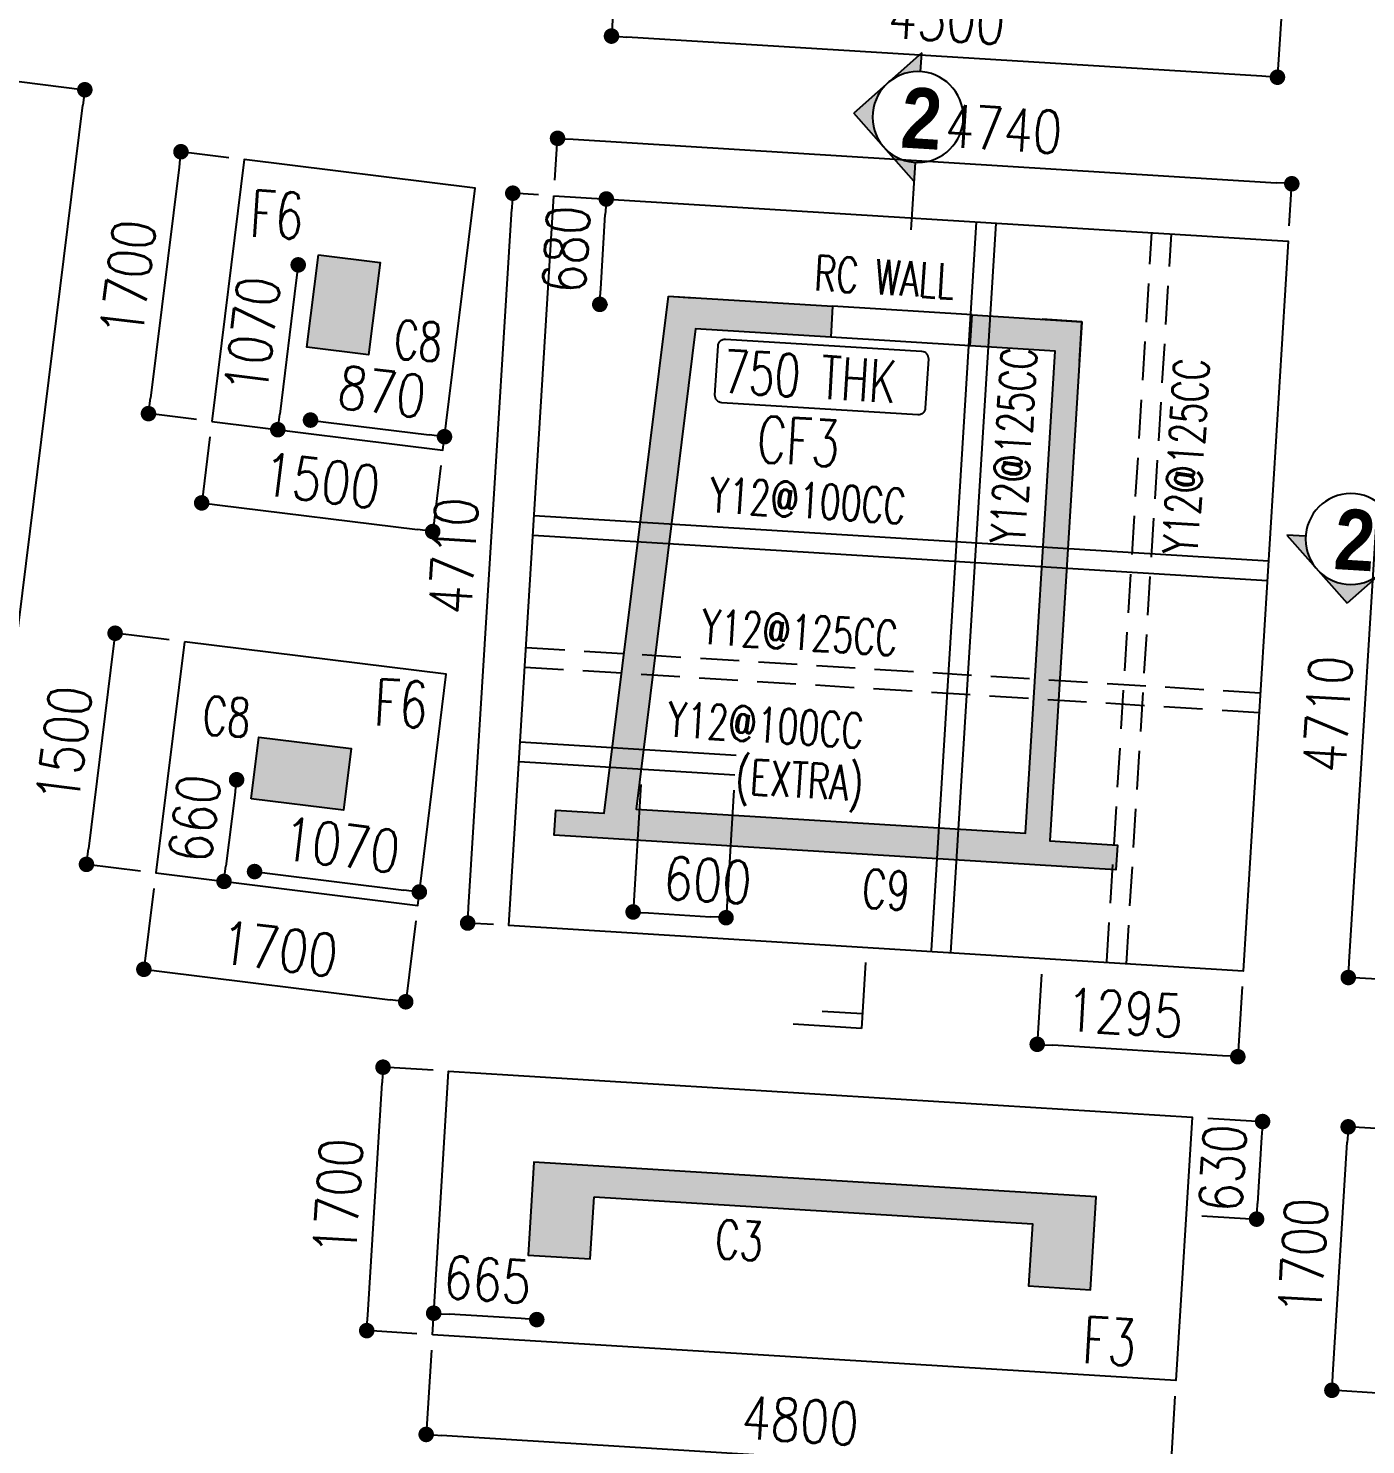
# Model space of a CAD drawing. Extents: x 473024 to 774629, y -1213442 to -1126596.
# Drawn here: x 492587 to 501203, y -1197611 to -1188488 of the extents above; entities that cross this region are included whole.
import ezdxf
from ezdxf.enums import TextEntityAlignment as Align

# ---------------------------------------------------------------- set-up
doc = ezdxf.new("R2010")
doc.units = 0
doc.header["$LTSCALE"] = 100
doc.header["$MEASUREMENT"] = 0
doc.header["$PDMODE"] = 2
doc.header["$PDSIZE"] = -10
doc.linetypes.add('CONTINU', pattern=[0])
doc.linetypes.add('HIDDEN', pattern=[0.375, 0.25, -0.125])
doc.layers.get('0').update_dxf_attribs({"linetype": 'CONTINUOUS'})
doc.layers.get('Defpoints').update_dxf_attribs({"linetype": 'CONTINUOUS'})
for name, color, linetype in [('7', 7, 'CONTINUOUS'), ('C-STRU-COL-HAT', 253, 'CONTINUOUS'), ('COLNO', 6, 'CONTINUOUS'), ('column', 10, 'CONTINUOUS'), ('DIM1', 7, 'CONTINUOUS'), ('Footing', 2, 'CONTINUOUS'), ('Footing Nos', 4, 'CONTINUOUS'), ('S-FOOTDIM', 9, 'CONTINUOUS'), ('S-RCWALL', 6, 'CONTINUOUS'), ('sectecxt', 3, 'CONTINUOUS'), ('secton', 8, 'CONTINUOUS'), ('TAB', 1, 'CONTINUOUS'), ('Text', 31, 'CONTINUOUS')]:
    doc.layers.add(name, color=color, linetype=linetype)
doc.styles.add('BOLD', font='bold.shx', dxfattribs={"width": 0.7})
doc.styles.add('ROMANS', font='romans.shx', dxfattribs={"width": 0.8})
doc.styles.add('SUSHEEL', font='romans.shx', dxfattribs={"width": 0.75})
doc.dimstyles.new('dim100', dxfattribs={"dimtxt": 275, "dimasz": 100, "dimexe": 50, "dimexo": 50, "dimgap": 100, "dimtad": 1, "dimdec": 0, "dimrnd": 5, "dimzin": 0, "dimdsep": 46, "dimtxsty": 'ROMANS', "dimblk": 'DOT', "dimcen": 0.09, "dimclrd": 9, "dimclre": 9, "dimclrt": 3, "dimadec": 0, "dimazin": 0, "dimtfac": 1, "dimtdec": 0, "dimtofl": 0, "dimtmove": 1, "dimatfit": 0, "dimldrblk": 'DOT', "dimfxl": 1, "dimtolj": 1, "dimtzin": 0, "dimarcsym": 0})

# ---------------------------------------------------------------- blocks, each defined once
blk = doc.blocks.new('_Dot')
at = {"color": 0, "linetype": 'ByBlock', "lineweight": -2}
blk.add_line((-0.5, 0), (-1, 0), dxfattribs=at)
at = {"color": 0, "linetype": 'ByBlock', "const_width": 0.5}
blk.add_lwpolyline([(-0.25, 0, 1), (0.25, 0, 1)], format="xyb", close=True, dxfattribs=at)
blk = doc.blocks.new('*D78')
at = {"layer": 'Defpoints', "color": 0, "transparency": 16777216}
for p in [(492290.8, -1188802.2), (492950.9, -1188884.1), (491490.7, -1195252.8)]:
    blk.add_point(p, dxfattribs=at)
at = {"layer": 'S-FOOTDIM', "color": 9, "lineweight": -2, "transparency": 16777216}
for p, q in [((492390.1, -1188814.5), (492950.9, -1188884.1)), ((492163.2, -1195235.4), (492938.6, -1188983.4)), ((491590, -1195265.1), (492150.8, -1195334.7))]:
    blk.add_line(p, q, dxfattribs=at)
at = {"layer": 'S-FOOTDIM', "color": 9, "lineweight": -2, "transparency": 16777216, "xscale": 100, "yscale": 100, "zscale": 100}
for p, rotation in [((492950.9, -1188884.1), 82.92942435899947), ((492150.8, -1195334.7), 262.9294243589995)]:
    blk.add_blockref('_Dot', p, dxfattribs=dict(at, rotation=rotation))
at = {"layer": 'S-FOOTDIM', "color": 3, "transparency": 16777216, "insert": (492315.2, -1192080.2), "char_height": 275, "attachment_point": 5, "rotation": 82.92942, "style": 'ROMANS'}
blk.add_mtext('\\A1;6500', dxfattribs=at)
blk = doc.blocks.new('*D187')
at = {"layer": 'Defpoints', "color": 0, "transparency": 16777216}
for p in [(494872, -1195179.7), (495294.7, -1195205.8), (495189.8, -1196902.6)]:
    blk.add_point(p, dxfattribs=at)
at = {"layer": 'S-FOOTDIM', "color": 9, "lineweight": -2, "transparency": 16777216}
for p, q in [((495194.9, -1195199.6), (494872, -1195179.7)), ((494773.3, -1196776.6), (494865.8, -1195279.5)), ((495090, -1196896.4), (494767.1, -1196876.5))]:
    blk.add_line(p, q, dxfattribs=at)
at = {"layer": 'S-FOOTDIM', "color": 9, "lineweight": -2, "transparency": 16777216, "xscale": 100, "yscale": 100, "zscale": 100}
for p, rotation in [((494872, -1195179.7), 86.46392009619929), ((494767.1, -1196876.5), 266.4639200961993)]:
    blk.add_blockref('_Dot', p, dxfattribs=dict(at, rotation=rotation))
at = {"layer": 'S-FOOTDIM', "color": 3, "transparency": 16777216, "insert": (494582.5, -1196013.4), "char_height": 275, "attachment_point": 5, "rotation": 86.46392, "style": 'ROMANS'}
blk.add_mtext('\\A1;1700', dxfattribs=at)
blk = doc.blocks.new('*D188')
at = {"layer": 'Defpoints', "color": 0, "transparency": 16777216}
for p in [(495189.8, -1196902.6), (499980.7, -1197198.6), (495150.1, -1197545.2)]:
    blk.add_point(p, dxfattribs=at)
at = {"layer": 'S-FOOTDIM', "color": 9, "lineweight": -2, "transparency": 16777216}
for p, q in [((495183.7, -1197002.4), (495150.1, -1197545.2)), ((499974.5, -1197298.4), (499941, -1197841.3)), ((499841.2, -1197835.1), (495249.9, -1197551.4))]:
    blk.add_line(p, q, dxfattribs=at)
at = {"layer": 'S-FOOTDIM', "color": 9, "lineweight": -2, "transparency": 16777216, "xscale": 100, "yscale": 100, "zscale": 100}
for p, rotation in [((495150.1, -1197545.2), 176.4639200858018), ((499941, -1197841.3), 356.4639200858018)]:
    blk.add_blockref('_Dot', p, dxfattribs=dict(at, rotation=rotation))
at = {"layer": 'S-FOOTDIM', "color": 3, "transparency": 16777216, "insert": (497560.2, -1197456.2), "char_height": 275, "attachment_point": 5, "rotation": 356.46392, "style": 'ROMANS'}
blk.add_mtext('\\A1;4800', dxfattribs=at)
blk = doc.blocks.new('*D189')
at = {"layer": 'Defpoints', "color": 0, "transparency": 16777216}
for p in [(501090.1, -1195563.9), (501512.8, -1195590.1), (501408, -1197286.8)]:
    blk.add_point(p, dxfattribs=at)
at = {"layer": 'S-FOOTDIM', "color": 9, "lineweight": -2, "transparency": 16777216}
for p, q in [((501413, -1195583.9), (501090.1, -1195563.9)), ((500991.4, -1197160.9), (501084, -1195663.7)), ((501308.2, -1197280.7), (500985.3, -1197260.7))]:
    blk.add_line(p, q, dxfattribs=at)
at = {"layer": 'S-FOOTDIM', "color": 9, "lineweight": -2, "transparency": 16777216, "xscale": 100, "yscale": 100, "zscale": 100}
for p, rotation in [((501090.1, -1195563.9), 86.46392009619929), ((500985.3, -1197260.7), 266.4639200961993)]:
    blk.add_blockref('_Dot', p, dxfattribs=dict(at, rotation=rotation))
at = {"layer": 'S-FOOTDIM', "color": 3, "transparency": 16777216, "insert": (500800.7, -1196397.7), "char_height": 275, "attachment_point": 5, "rotation": 86.46392, "style": 'ROMANS'}
blk.add_mtext('\\A1;1700', dxfattribs=at)
blk = doc.blocks.new('*D241')
at = {"layer": 'Defpoints', "color": 0, "linetype": 'ByBlock', "transparency": 16777216}
for p in [(495198.4, -1196764.3), (495189.8, -1196902.6), (495854, -1196943.6)]:
    blk.add_point(p, dxfattribs=at)
at = {"layer": 'S-FOOTDIM', "color": 9, "lineweight": -2, "transparency": 16777216}
for p, q in [((495196, -1196802.8), (495198.4, -1196764.3)), ((495762.8, -1196799.2), (495298.2, -1196770.5)), ((495860.2, -1196843.8), (495862.6, -1196805.4))]:
    blk.add_line(p, q, dxfattribs=at)
at = {"layer": 'S-FOOTDIM', "color": 9, "linetype": 'ByBlock', "lineweight": -2, "transparency": 16777216, "xscale": 100, "yscale": 100, "zscale": 100}
for p, rotation in [((495198.4, -1196764.3), 176.4639200915797), ((495862.6, -1196805.4), 356.4639200915797)]:
    blk.add_blockref('_Dot', p, dxfattribs=dict(at, rotation=rotation))
at = {"layer": 'S-FOOTDIM', "color": 3, "linetype": 'ByBlock', "transparency": 16777216, "insert": (495545.1, -1196547.8), "char_height": 275, "attachment_point": 5, "rotation": 356.46392, "style": 'ROMANS'}
blk.add_mtext('\\A1;665', dxfattribs=at)
blk = doc.blocks.new('DOT')
at = {"layer": '7', "color": 0, "linetype": 'ByBlock'}
blk.add_line((-0.5, 0), (-1, 0), dxfattribs=at)
at = {"layer": '7', "color": 0, "linetype": 'ByBlock', "const_width": 0.5}
blk.add_lwpolyline([(-0.25, 0, 1), (0.25, 0, 1)], format="xyb", close=True, dxfattribs=at)
blk = doc.blocks.new('*D242')
at = {"layer": 'Defpoints', "color": 0, "linetype": 'ByBlock', "transparency": 16777216}
for p in [(500085.5, -1195501.9), (500046.7, -1196130.4), (500500, -1196158.4)]:
    blk.add_point(p, dxfattribs=at)
at = {"layer": 'S-FOOTDIM', "color": 9, "lineweight": -2, "transparency": 16777216}
for p, q in [((500185.4, -1195508), (500538.8, -1195529.9)), ((500532.7, -1195629.7), (500506.2, -1196058.6)), ((500146.5, -1196136.5), (500500, -1196158.4))]:
    blk.add_line(p, q, dxfattribs=at)
at = {"layer": 'S-FOOTDIM', "color": 9, "linetype": 'ByBlock', "lineweight": -2, "transparency": 16777216, "xscale": 100, "yscale": 100, "zscale": 100}
for p, rotation in [((500538.8, -1195529.9), 86.46392009158208), ((500500, -1196158.4), 266.4639200915821)]:
    blk.add_blockref('_Dot', p, dxfattribs=dict(at, rotation=rotation))
at = {"layer": 'S-FOOTDIM', "color": 3, "linetype": 'ByBlock', "transparency": 16777216, "insert": (500282.4, -1195829.5), "char_height": 275, "attachment_point": 5, "rotation": 86.46392, "style": 'ROMANS'}
blk.add_mtext('\\A1;630', dxfattribs=at)
blk = doc.blocks.new('*D448')
at = {"layer": 'Defpoints', "color": 0, "linetype": 'ByBlock', "transparency": 16777216}
for p in [(494444.4, -1190026.7), (494194.2, -1191073.7), (494312.8, -1191088.4)]:
    blk.add_point(p, dxfattribs=at)
at = {"layer": 'S-FOOTDIM', "color": 9, "lineweight": -2, "transparency": 16777216}
for p, q in [((494345.1, -1190014.4), (494325.7, -1190012)), ((494313.4, -1190111.2), (494206.5, -1190974.4)), ((494213.6, -1191076.1), (494194.2, -1191073.7))]:
    blk.add_line(p, q, dxfattribs=at)
at = {"layer": 'S-FOOTDIM', "color": 9, "linetype": 'ByBlock', "lineweight": -2, "transparency": 16777216, "xscale": 100, "yscale": 100, "zscale": 100}
for p, rotation in [((494325.7, -1190012), 82.93841858730556), ((494194.2, -1191073.7), 262.9384185873055)]:
    blk.add_blockref('_Dot', p, dxfattribs=dict(at, rotation=rotation))
at = {"layer": 'S-FOOTDIM', "color": 3, "linetype": 'ByBlock', "transparency": 16777216, "insert": (494030.4, -1190463.8), "char_height": 275, "attachment_point": 5, "rotation": 82.93842, "style": 'ROMANS'}
blk.add_mtext('\\A1;1070', dxfattribs=at)
blk = doc.blocks.new('*D449')
at = {"layer": 'Defpoints', "color": 0, "linetype": 'ByBlock', "transparency": 16777216}
for p in [(494394.1, -1191098.4), (495268.2, -1191118.7), (495257.4, -1191205.3)]:
    blk.add_point(p, dxfattribs=at)
at = {"layer": 'S-FOOTDIM', "color": 9, "lineweight": -2, "transparency": 16777216}
for p, q in [((494406.4, -1190999.1), (494404.8, -1191011.8)), ((494504.1, -1191024.1), (495168.9, -1191106.4)), ((495269.7, -1191106.1), (495268.2, -1191118.7))]:
    blk.add_line(p, q, dxfattribs=at)
at = {"layer": 'S-FOOTDIM', "color": 9, "linetype": 'ByBlock', "lineweight": -2, "transparency": 16777216, "xscale": 100, "yscale": 100, "zscale": 100}
for p, rotation in [((494404.8, -1191011.8), 172.938418587283), ((495268.2, -1191118.7), 352.938418587283)]:
    blk.add_blockref('_Dot', p, dxfattribs=dict(at, rotation=rotation))
at = {"layer": 'S-FOOTDIM', "color": 3, "linetype": 'ByBlock', "transparency": 16777216, "insert": (494865.7, -1190829.5), "char_height": 275, "attachment_point": 5, "rotation": 352.93842, "style": 'ROMANS'}
blk.add_mtext('\\A1;870', dxfattribs=at)
blk = doc.blocks.new('*D450')
at = {"layer": 'Defpoints', "color": 0, "linetype": 'ByBlock', "transparency": 16777216}
for p in [(494047.4, -1193343), (493847.6, -1193983.1), (493966.3, -1193997.8)]:
    blk.add_point(p, dxfattribs=at)
at = {"layer": 'S-FOOTDIM', "color": 9, "lineweight": -2, "transparency": 16777216}
for p, q in [((493948.2, -1193330.7), (493928.8, -1193328.3)), ((493916.5, -1193427.6), (493859.9, -1193883.9)), ((493867.1, -1193985.5), (493847.6, -1193983.1))]:
    blk.add_line(p, q, dxfattribs=at)
at = {"layer": 'S-FOOTDIM', "color": 9, "linetype": 'ByBlock', "lineweight": -2, "transparency": 16777216, "xscale": 100, "yscale": 100, "zscale": 100}
for p, rotation in [((493928.8, -1193328.3), 82.93841858730303), ((493847.6, -1193983.1), 262.938418587303)]:
    blk.add_blockref('_Dot', p, dxfattribs=dict(at, rotation=rotation))
at = {"layer": 'S-FOOTDIM', "color": 3, "linetype": 'ByBlock', "transparency": 16777216, "insert": (493658.7, -1193576.7), "char_height": 275, "attachment_point": 5, "rotation": 82.93842, "style": 'ROMANS'}
blk.add_mtext('\\A1;660', dxfattribs=at)
blk = doc.blocks.new('*D451')
at = {"layer": 'Defpoints', "color": 0, "linetype": 'ByBlock', "transparency": 16777216}
for p in [(494033.8, -1194006.3), (495106.1, -1194051.2), (495095.4, -1194137.8)]:
    blk.add_point(p, dxfattribs=at)
at = {"layer": 'S-FOOTDIM', "color": 9, "lineweight": -2, "transparency": 16777216}
for p, q in [((494046.1, -1193907.1), (494044.5, -1193919.7)), ((494143.7, -1193932), (495006.8, -1194038.9)), ((495107.7, -1194038.6), (495106.1, -1194051.2))]:
    blk.add_line(p, q, dxfattribs=at)
at = {"layer": 'S-FOOTDIM', "color": 9, "linetype": 'ByBlock', "lineweight": -2, "transparency": 16777216, "xscale": 100, "yscale": 100, "zscale": 100}
for p, rotation in [((494044.5, -1193919.7), 172.9384185873), ((495106.1, -1194051.2), 352.9384185873)]:
    blk.add_blockref('_Dot', p, dxfattribs=dict(at, rotation=rotation))
at = {"layer": 'S-FOOTDIM', "color": 3, "linetype": 'ByBlock', "transparency": 16777216, "insert": (494604.5, -1193749.8), "char_height": 275, "attachment_point": 5, "rotation": 352.93842, "style": 'ROMANS'}
blk.add_mtext('\\A1;1070', dxfattribs=at)
blk = doc.blocks.new('*D454')
at = {"layer": 'Defpoints', "color": 0, "linetype": 'ByBlock', "transparency": 16777216}
for p in [(493978, -1189333.8), (493361, -1190970.3), (493768.8, -1191020.9)]:
    blk.add_point(p, dxfattribs=at)
at = {"layer": 'S-FOOTDIM', "color": 9, "lineweight": -2, "transparency": 16777216}
for p, q in [((493878.8, -1189321.5), (493570.2, -1189283.3)), ((493557.9, -1189382.5), (493373.4, -1190871.1)), ((493669.6, -1191008.6), (493361, -1190970.3))]:
    blk.add_line(p, q, dxfattribs=at)
at = {"layer": 'S-FOOTDIM', "color": 9, "linetype": 'ByBlock', "lineweight": -2, "transparency": 16777216}
for p, xscale, yscale, zscale, rotation in [((493570.2, -1189283.3), 99.99999999999999, 99.99999999999999, 99.99999999999999, 82.93190597959064), ((493361, -1190970.3), 100, 100, 100, 262.9319059795907)]:
    blk.add_blockref('_Dot', p, dxfattribs=dict(at, xscale=xscale, yscale=yscale, zscale=zscale, rotation=rotation))
at = {"layer": 'S-FOOTDIM', "color": 3, "linetype": 'ByBlock', "transparency": 16777216, "insert": (493229.9, -1190097.6), "char_height": 275, "attachment_point": 5, "rotation": 82.93191, "style": 'ROMANS'}
blk.add_mtext('\\A1;1700', dxfattribs=at)
blk = doc.blocks.new('*D455')
at = {"layer": 'Defpoints', "color": 0, "linetype": 'ByBlock', "transparency": 16777216}
for p in [(493768.8, -1191020.9), (495257.4, -1191205.5), (495192.4, -1191729.7)]:
    blk.add_point(p, dxfattribs=at)
at = {"layer": 'S-FOOTDIM', "color": 9, "lineweight": -2, "transparency": 16777216}
for p, q in [((493756.5, -1191120.1), (493703.8, -1191545.2)), ((495245.1, -1191304.7), (495192.4, -1191729.7)), ((493803, -1191557.5), (495093.2, -1191717.4))]:
    blk.add_line(p, q, dxfattribs=at)
at = {"layer": 'S-FOOTDIM', "color": 9, "linetype": 'ByBlock', "lineweight": -2, "transparency": 16777216}
for p, xscale, yscale, zscale, rotation in [((493703.8, -1191545.2), 99.99999999999999, 99.99999999999999, 99.99999999999999, 172.931905979584), ((495192.4, -1191729.7), 100, 100, 100, 352.931905979584)]:
    blk.add_blockref('_Dot', p, dxfattribs=dict(at, xscale=xscale, yscale=yscale, zscale=zscale, rotation=rotation))
at = {"layer": 'S-FOOTDIM', "color": 3, "linetype": 'ByBlock', "transparency": 16777216, "insert": (494477.3, -1191401.7), "char_height": 275, "attachment_point": 5, "rotation": 352.93191, "style": 'ROMANS'}
blk.add_mtext('\\A1;1500', dxfattribs=at)
blk = doc.blocks.new('*D456')
at = {"layer": 'Defpoints', "color": 0, "linetype": 'ByBlock', "transparency": 16777216}
for p in [(493592.8, -1192440), (492961.4, -1193873.2), (493408.3, -1193928.6)]:
    blk.add_point(p, dxfattribs=at)
at = {"layer": 'S-FOOTDIM', "color": 9, "lineweight": -2, "transparency": 16777216}
for p, q in [((493493.6, -1192427.7), (493146, -1192384.6)), ((493133.7, -1192483.9), (492973.7, -1193774)), ((493309, -1193916.3), (492961.4, -1193873.2))]:
    blk.add_line(p, q, dxfattribs=at)
at = {"layer": 'S-FOOTDIM', "color": 9, "linetype": 'ByBlock', "lineweight": -2, "transparency": 16777216, "xscale": 100, "yscale": 100, "zscale": 100}
for p, rotation in [((493146, -1192384.6), 82.93190717913647), ((492961.4, -1193873.2), 262.9319071791365)]:
    blk.add_blockref('_Dot', p, dxfattribs=dict(at, rotation=rotation))
at = {"layer": 'S-FOOTDIM', "color": 3, "linetype": 'ByBlock', "transparency": 16777216, "insert": (492818, -1193099.7), "char_height": 275, "attachment_point": 5, "rotation": 82.93191, "style": 'ROMANS'}
blk.add_mtext('\\A1;1500', dxfattribs=at)
blk = doc.blocks.new('*D457')
at = {"layer": 'Defpoints', "color": 0, "linetype": 'ByBlock', "transparency": 16777216}
for p in [(493408.3, -1193928.6), (495095.4, -1194137.8), (495018.4, -1194758.4)]:
    blk.add_point(p, dxfattribs=at)
at = {"layer": 'S-FOOTDIM', "color": 9, "lineweight": -2, "transparency": 16777216}
for p, q in [((493396, -1194027.9), (493331.3, -1194549.3)), ((495083.1, -1194237.1), (495018.4, -1194758.4)), ((493430.6, -1194561.6), (494919.2, -1194746.1))]:
    blk.add_line(p, q, dxfattribs=at)
at = {"layer": 'S-FOOTDIM', "color": 9, "linetype": 'ByBlock', "lineweight": -2, "transparency": 16777216, "xscale": 100, "yscale": 100, "zscale": 100}
for p, rotation in [((493331.3, -1194549.3), 172.9319071791345), ((495018.4, -1194758.4), 352.9319071791345)]:
    blk.add_blockref('_Dot', p, dxfattribs=dict(at, rotation=rotation))
at = {"layer": 'S-FOOTDIM', "color": 3, "linetype": 'ByBlock', "transparency": 16777216, "insert": (494204.1, -1194418.2), "char_height": 275, "attachment_point": 5, "rotation": 352.93191, "style": 'ROMANS'}
blk.add_mtext('\\A1;1700', dxfattribs=at)
blk = doc.blocks.new('*D658')
at = {"layer": 'Defpoints', "color": 0, "linetype": 'ByBlock', "transparency": 16777216}
for p in [(496376.5, -1188013.8), (500667.1, -1188279), (496344.1, -1188538.1)]:
    blk.add_point(p, dxfattribs=at)
at = {"layer": 'S-FOOTDIM', "color": 9, "lineweight": -2, "transparency": 16777216}
for p, q in [((496373.4, -1188063.7), (496341, -1188588)), ((500664, -1188328.9), (500631.6, -1188853.2)), ((500534.9, -1188797.1), (496443.9, -1188544.3))]:
    blk.add_line(p, q, dxfattribs=at)
at = {"layer": 'S-FOOTDIM', "color": 9, "linetype": 'ByBlock', "lineweight": -2, "transparency": 16777216, "xscale": 100, "yscale": 100, "zscale": 100}
for p, rotation in [((496344.1, -1188538.1), 176.463081871549), ((500634.7, -1188803.3), 356.463081871549)]:
    blk.add_blockref('_Dot', p, dxfattribs=dict(at, rotation=rotation))
at = {"layer": 'S-FOOTDIM', "color": 3, "linetype": 'ByBlock', "transparency": 16777216, "insert": (498504, -1188433.7), "char_height": 275, "attachment_point": 5, "rotation": 356.46308, "style": 'ROMANS'}
blk.add_mtext('\\A1;4300', dxfattribs=at)
blk = doc.blocks.new('A$C0C5E7853')
at = {"layer": 'secton', "linetype": 'CONTINU', "ltscale": 240}
for points in [[(281, 842, -0.198912), (562, 959), (562, 1123)], [(281, 842), (0, 562), (281, 281, -0.198912), (165, 562, -0.198912)], [(562, 165, -0.198912), (281, 281), (562, 0)]]:
    blk.add_hatch(color=8, dxfattribs=at).paths.add_polyline_path(points)
at = {"layer": 'secton', "color": 2}
blk.add_line((562, 959, 0), (562, 1549, 0), dxfattribs=at)
at = {"layer": 'secton', "color": 2, "linetype": 'Continuous'}
for p, q in [((562, 1123, 0), (0, 562, 0)), ((562, 0, 0), (0, 562, 0)), ((562, 165, 0), (562, 0, 0))]:
    blk.add_line(p, q, dxfattribs=at)
at = {"layer": 'secton', "color": 2}
blk.add_circle((562, 562, 0), 397, dxfattribs=at)
blk = doc.blocks.new('zw$C696')
at = {"layer": 'secton', "color": 2, "linetype": 'Continuous'}
blk.add_line((-4484.6, -4206.3), (-4484.6, -4632), dxfattribs=at)
at = {"layer": 'secton', "color": 6, "linetype": 'Continuous'}
for p, q in [((-4484.6, -4537.8), (-4745.2, -4537.8)), ((-4484.6, -4632), (-4926.7, -4632))]:
    blk.add_line(p, q, dxfattribs=at)
at = {"layer": 'DIM1', "color": 8, "linetype": 'CONTINU', "ltscale": 240, "xscale": -0.7369315199030098, "yscale": 0.7369315199030098, "zscale": 0.7369315200000002}
for p, rotation in [((-4898.5, 1664.4, 0), 180), ((-1945.8, -1704.7, 0), 270)]:
    blk.add_blockref('A$C0C5E7853', p, dxfattribs=dict(at, rotation=rotation))
at = {"layer": 'sectecxt', "color": 6, "linetype": 'Continuous', "style": 'BOLD', "width": 0.9}
for p in [(-4589.7, 1048.1), (-1636.5, -1489.8)]:
    blk.add_text('2', height=390, dxfattribs=at).set_placement(p)
blk = doc.blocks.new('*D664')
at = {"layer": 'Defpoints', "color": 0, "linetype": 'ByBlock', "transparency": 16777216}
for p in [(500727.1, -1189489.6), (495973.6, -1189566.8), (500704.2, -1189859.3)]:
    blk.add_point(p, dxfattribs=at)
at = {"layer": 'S-FOOTDIM', "color": 9, "lineweight": -2, "transparency": 16777216}
for p, q in [((495979.8, -1189467), (495996.5, -1189197)), ((496096.3, -1189203.2), (500627.3, -1189483.4)), ((500710.4, -1189759.5), (500727.1, -1189489.6))]:
    blk.add_line(p, q, dxfattribs=at)
at = {"layer": 'S-FOOTDIM', "color": 9, "linetype": 'ByBlock', "lineweight": -2, "transparency": 16777216, "xscale": 100, "yscale": 100, "zscale": 100}
for p, rotation in [((495996.5, -1189197), 176.4615281510326), ((500727.1, -1189489.6), 356.4615281510326)]:
    blk.add_blockref('_Dot', p, dxfattribs=dict(at, rotation=rotation))
at = {"layer": 'S-FOOTDIM', "color": 3, "linetype": 'ByBlock', "transparency": 16777216, "insert": (498870.9, -1189136.8), "char_height": 275, "attachment_point": 5, "rotation": 356.46153, "style": 'ROMANS'}
blk.add_mtext('\\A1;4740', dxfattribs=at)
blk = doc.blocks.new('*D665')
at = {"layer": 'Defpoints', "color": 0, "linetype": 'ByBlock', "transparency": 16777216}
for p in [(499121, -1194480.4), (500413.5, -1194560.3), (499086.9, -1195032.4)]:
    blk.add_point(p, dxfattribs=at)
at = {"layer": 'S-FOOTDIM', "color": 9, "lineweight": -2, "transparency": 16777216}
for p, q in [((499114.8, -1194580.2), (499086.9, -1195032.4)), ((500407.3, -1194660.2), (500379.4, -1195112.3)), ((500279.6, -1195106.1), (499186.7, -1195038.6))]:
    blk.add_line(p, q, dxfattribs=at)
at = {"layer": 'S-FOOTDIM', "color": 9, "linetype": 'ByBlock', "lineweight": -2, "transparency": 16777216, "xscale": 100, "yscale": 100, "zscale": 100}
for p, rotation in [((499086.9, -1195032.4), 176.4615281510373), ((500379.4, -1195112.3), 356.4615281510373)]:
    blk.add_blockref('_Dot', p, dxfattribs=dict(at, rotation=rotation))
at = {"layer": 'S-FOOTDIM', "color": 3, "linetype": 'ByBlock', "transparency": 16777216, "insert": (499650.5, -1194829.3), "char_height": 275, "attachment_point": 5, "rotation": 356.46153, "style": 'ROMANS'}
blk.add_mtext('\\A1;1295', dxfattribs=at)
blk = doc.blocks.new('*D666')
at = {"layer": 'Defpoints', "color": 0, "linetype": 'ByBlock', "transparency": 16777216}
for p in [(496540.2, -1193258.8), (497139.1, -1193295.9), (497082.1, -1194216.9)]:
    blk.add_point(p, dxfattribs=at)
at = {"layer": 'S-FOOTDIM', "color": 9, "lineweight": -2, "transparency": 16777216}
for p, q in [((496534, -1193358.6), (496483.3, -1194179.8)), ((497132.9, -1193395.7), (497082.1, -1194216.9)), ((496583.1, -1194186), (496982.3, -1194210.7))]:
    blk.add_line(p, q, dxfattribs=at)
at = {"layer": 'S-FOOTDIM', "color": 9, "linetype": 'ByBlock', "lineweight": -2, "transparency": 16777216, "xscale": 99.99999999999999, "yscale": 99.99999999999999, "zscale": 99.99999999999999}
for p, rotation in [((496483.3, -1194179.8), 176.4615281510236), ((497082.1, -1194216.9), 356.4615281510236)]:
    blk.add_blockref('_Dot', p, dxfattribs=dict(at, rotation=rotation))
at = {"layer": 'S-FOOTDIM', "color": 3, "linetype": 'ByBlock', "transparency": 16777216, "insert": (496964.2, -1193975.1), "char_height": 275, "attachment_point": 5, "rotation": 356.46153, "style": 'ROMANS'}
blk.add_mtext('\\A1;600', dxfattribs=at)
blk = doc.blocks.new('*D667')
at = {"layer": 'Defpoints', "color": 0, "linetype": 'ByBlock', "transparency": 16777216}
for p in [(496262.3, -1189584.7), (496310.5, -1189587.6), (496220.4, -1190263.4)]:
    blk.add_point(p, dxfattribs=at)
at = {"layer": 'S-FOOTDIM', "color": 9, "lineweight": -2, "transparency": 16777216}
for p, q in [((496362.1, -1189590.8), (496310.5, -1189587.6)), ((496274.7, -1190166.5), (496304.3, -1189687.4)), ((496320.2, -1190269.5), (496268.5, -1190266.4))]:
    blk.add_line(p, q, dxfattribs=at)
at = {"layer": 'S-FOOTDIM', "color": 9, "linetype": 'ByBlock', "lineweight": -2, "transparency": 16777216, "xscale": 100, "yscale": 100, "zscale": 100}
for p, rotation in [((496310.5, -1189587.6), 86.46152815103082), ((496268.5, -1190266.4), 266.4615281510308)]:
    blk.add_blockref('_Dot', p, dxfattribs=dict(at, rotation=rotation))
at = {"layer": 'S-FOOTDIM', "color": 3, "linetype": 'ByBlock', "transparency": 16777216, "insert": (496052.4, -1189912.3), "char_height": 275, "attachment_point": 5, "rotation": 86.46153, "style": 'ROMANS'}
blk.add_mtext('\\A1;680', dxfattribs=at)
blk = doc.blocks.new('*D668')
at = {"layer": 'Defpoints', "color": 0, "linetype": 'ByBlock', "transparency": 16777216}
for p in [(495708.2, -1189550.4), (495973.6, -1189566.8), (495683, -1194267.8)]:
    blk.add_point(p, dxfattribs=at)
at = {"layer": 'S-FOOTDIM', "color": 9, "lineweight": -2, "transparency": 16777216}
for p, q in [((495873.8, -1189560.6), (495708.2, -1189550.4)), ((495423.6, -1194151.6), (495702, -1189650.2)), ((495583.1, -1194261.7), (495417.5, -1194251.4))]:
    blk.add_line(p, q, dxfattribs=at)
at = {"layer": 'S-FOOTDIM', "color": 9, "linetype": 'ByBlock', "lineweight": -2, "transparency": 16777216, "xscale": 100, "yscale": 100, "zscale": 100}
for p, rotation in [((495708.2, -1189550.4), 86.46152815191229), ((495417.5, -1194251.4), 266.4615281519123)]:
    blk.add_blockref('_Dot', p, dxfattribs=dict(at, rotation=rotation))
at = {"layer": 'S-FOOTDIM', "color": 3, "linetype": 'ByBlock', "transparency": 16777216, "insert": (495325.8, -1191886.2), "char_height": 275, "attachment_point": 5, "rotation": 86.46153, "style": 'ROMANS'}
blk.add_mtext('\\A1;4710', dxfattribs=at)
blk = doc.blocks.new('*D671')
at = {"layer": 'Defpoints', "color": 0, "linetype": 'ByBlock', "transparency": 16777216}
for p in [(501381.3, -1189901.3), (501666.2, -1189918.9), (501375.8, -1194619.9)]:
    blk.add_point(p, dxfattribs=at)
at = {"layer": 'S-FOOTDIM', "color": 9, "lineweight": -2, "transparency": 16777216}
for p, q in [((501566.4, -1189912.7), (501381.3, -1189901.3)), ((501097.1, -1194502.5), (501375.2, -1190001.1)), ((501276, -1194613.7), (501091, -1194602.3))]:
    blk.add_line(p, q, dxfattribs=at)
at = {"layer": 'S-FOOTDIM', "color": 9, "linetype": 'ByBlock', "lineweight": -2, "transparency": 16777216, "xscale": 100, "yscale": 100, "zscale": 100}
for p, rotation in [((501381.3, -1189901.3), 86.46552399334557), ((501091, -1194602.3), 266.4655239933455)]:
    blk.add_blockref('_Dot', p, dxfattribs=dict(at, rotation=rotation))
at = {"layer": 'S-FOOTDIM', "color": 3, "linetype": 'ByBlock', "transparency": 16777216, "insert": (500957.8, -1192905.3), "char_height": 275, "attachment_point": 5, "rotation": 86.46552, "style": 'ROMANS'}
blk.add_mtext('\\A1;4710', dxfattribs=at)

msp = doc.modelspace()

# ---------------------------------------------------------------- hatches: boundary and pattern name
at = {"layer": 'C-STRU-COL-HAT'}
h = msp.add_hatch(color=256, dxfattribs=at)
h.dxf.hatch_style = 1
h.paths.add_polyline_path([(494853.1, -1189996.5), (494456.1, -1189947.3), (494382.3, -1190542.8), (494779.3, -1190592)])
h = msp.add_hatch(color=256, dxfattribs=at)
h.dxf.hatch_style = 1
h.paths.add_polyline_path([(495974.8, -1193684.9), (496134.5, -1193694.7), (499594.1, -1193908.5), (499604, -1193748.8), (499168.6, -1193721.9), (499375.2, -1190378.3), (498666.8, -1190334.5), (498654.5, -1190534.1), (499203.2, -1190568), (499011.3, -1193672.1), (496502.4, -1193517.1), (496885.8, -1190424.8), (497756.2, -1190478.6), (497768.5, -1190279), (496870.5, -1190223.5), (496710.5, -1190213.6), (496297.5, -1193544.5), (495984.6, -1193525.2)])
h = msp.add_hatch(color=256, dxfattribs=at)
h.dxf.hatch_style = 1
h.paths.add_polyline_path([(494071, -1193053.5), (494021.8, -1193450.5), (494617.2, -1193524.3), (494666.4, -1193127.4)])
h = msp.add_hatch(color=256, dxfattribs=at)
h.dxf.hatch_style = 1
h.paths.add_polyline_path([(495807.6, -1196389.7), (496206.9, -1196414.4), (496231.5, -1196015.1), (499056.2, -1196189.7), (499031.5, -1196588.9), (499430.7, -1196613.6), (499467.7, -1196014.7), (495844.6, -1195790.8)])

# ---------------------------------------------------------------- linework, layer by layer
at = {"layer": 'column', "color": 1, "elevation": 0}
for points in [[(494456.1, -1189947.3), (494853.1, -1189996.5), (494779.3, -1190592), (494382.3, -1190542.8)], [(494456.1, -1189947.3), (494853.1, -1189996.5), (494779.3, -1190592), (494382.3, -1190542.8)], [(494456.1, -1189947.3), (494853.1, -1189996.5), (494779.3, -1190592), (494382.3, -1190542.8)], [(494021.8, -1193450.5), (494071, -1193053.5), (494666.4, -1193127.4), (494617.2, -1193524.3)], [(494021.8, -1193450.5), (494071, -1193053.5), (494666.4, -1193127.4), (494617.2, -1193524.3)], [(494021.8, -1193450.5), (494071, -1193053.5), (494666.4, -1193127.4), (494617.2, -1193524.3)]]:
    msp.add_lwpolyline(points, close=True, dxfattribs=at)
for points in [[(499359.4, -1190633.9), (499375.2, -1190378.3), (499119.6, -1190362.5)], [(496231.5, -1196015.1), (499056.2, -1196189.7), (499031.5, -1196588.9), (499430.7, -1196613.6), (499467.7, -1196014.7), (495844.6, -1195790.8), (495844.6, -1195790.8), (495844.6, -1195790.8), (495807.6, -1196389.7), (496206.9, -1196414.4), (496231.5, -1196015.1)]]:
    msp.add_lwpolyline(points, dxfattribs=at)
at = {"layer": 'Footing'}
for p, q in [((498666.8, -1190334.5, 0), (497768.5, -1190279, 0)), ((498654.5, -1190534.1, 0), (497756.2, -1190478.6, 0))]:
    msp.add_line(p, q, dxfattribs=at)
at = {"layer": 'Footing', "elevation": 0}
for points in [[(493768.8, -1191020.9), (495257.4, -1191205.5), (495466.6, -1189518.4), (493978, -1189333.8)], [(495973.6, -1189566.8), (500704.2, -1189859.3), (500413.5, -1194560.3), (495683, -1194267.8)], [(493592.8, -1192440), (493408.3, -1193928.6), (495095.4, -1194137.8), (495279.9, -1192649.2)], [(495189.8, -1196902.6), (495294.7, -1195205.8), (500085.5, -1195501.9), (499980.7, -1197198.6)]]:
    msp.add_lwpolyline(points, close=True, dxfattribs=at)
at = {"layer": 'S-RCWALL'}
msp.add_line((496710.5, -1190213.6, 0), (496870.5, -1190223.5, 0), dxfattribs=at)
at = {"layer": 'S-RCWALL', "elevation": 0}
msp.add_lwpolyline([(496710.5, -1190213.6), (497768.5, -1190279), (497756.2, -1190478.6), (496885.8, -1190424.8), (496502.4, -1193517.1), (499011.3, -1193672.1), (499203.2, -1190568), (498654.5, -1190534.1), (498666.8, -1190334.5), (499375.2, -1190378.3), (499168.6, -1193721.9), (499604, -1193748.8), (499594.1, -1193908.5), (495974.8, -1193684.9), (495984.6, -1193525.2), (496297.5, -1193544.5)], close=True, dxfattribs=at)
at = {"layer": 'TAB', "color": 1}
for p, q in [((498405.6, -1194428.4, 0), (498695.8, -1189735.1, 0)), ((498531, -1194443.9, 0), (498821.6, -1189742.9, 0)), ((495846.3, -1191626.7, 0), (500576.8, -1191919.2, 0)), ((495838.5, -1191752.5, 0), (500569.1, -1192045.1, 0)), ((495756.2, -1193084, 0), (497146.9, -1193170, 0)), ((495748.4, -1193209.9, 0), (497139.1, -1193295.9, 0))]:
    msp.add_line(p, q, dxfattribs=at)
at = {"layer": 'TAB', "color": 1, "linetype": 'HIDDEN', "ltscale": 10}
for p, q in [((499535.7, -1194498.3, 0), (499825.9, -1189805, 0)), ((499661.1, -1194513.8, 0), (499951.8, -1189812.8, 0)), ((495793.7, -1192476.3, 0), (500524.3, -1192768.8, 0)), ((495786, -1192602.1, 0), (500516.5, -1192894.7, 0))]:
    msp.add_line(p, q, dxfattribs=at)
at = {"layer": 'Text', "color": 4, "elevation": 0}
msp.add_lwpolyline([(497079.5, -1190489.8), (498342.3, -1190567.9, -0.414214), (498385.5, -1190616.9), (498365.9, -1190934.6, -0.414214), (498316.9, -1190977.8), (497054.1, -1190899.7, -0.414214), (497010.8, -1190850.8), (497030.5, -1190533.1, -0.414214)], format="xyb", close=True, dxfattribs=at)

# ---------------------------------------------------------------- block references
at = {"color": 1, "rotation": 356.4639166880699}
msp.add_blockref('zw$C696', (502716.6, -1190584.2, 0), dxfattribs=at)

# ---------------------------------------------------------------- texts
at = {"color": 3, "style": 'SUSHEEL', "width": 0.7}
for s, rotation, p in [('RC WALL', 356.46466, (497645.8, -1190175.4, 0)), ('Y12@125CC', 86.46153, (499006.6, -1191812, 0)), ('Y12@125CC', 86.46153, (500117.9, -1191881.8, 0)), ('Y12@100CC', 356.46153, (496972, -1191602.5, 0)), ('Y12@125CC', 356.46153, (496919.5, -1192452.1, 0)), ('Y12@100CC', 356.46153, (496700.5, -1193048.6, 0)), ('(EXTRA)', 356.46153, (497138.1, -1193416.5, 0))]:
    msp.add_text(s, height=225, rotation=rotation, dxfattribs=at).set_placement(p)
at = {"layer": 'COLNO', "style": 'ROMANS', "width": 0.7}
for s, rotation, p in [('C8', 356.46392, (495260.1, -1190385.7, 0)), ('C8', 356.46392, (494026, -1192806.8, 0)), ('C9', 356.46153, (498274.4, -1193921.3, 0)), ('C3', 356.46392, (497328, -1196179.4, 0))]:
    msp.add_text(s, height=250, rotation=rotation, dxfattribs=at).set_placement(p, align=Align.TOP_RIGHT)
at = {"layer": 'Footing Nos', "color": 6, "style": 'ROMANS', "width": 0.7}
for s, rotation, p in [('F6', 356.46392, (494368.4, -1189550.1, 0)), ('CF3', 356.46153, (497822.8, -1191015.8, 0)), ('F6', 356.46392, (495168.7, -1192698.4, 0)), ('F3', 356.46392, (499732.3, -1196806, 0))]:
    msp.add_text(s, height=300, rotation=rotation, dxfattribs=at).set_placement(p, align=Align.TOP_RIGHT)
at = {"layer": 'Text', "color": 6, "style": 'ROMANS', "width": 0.7}
msp.add_text('750 THK', height=275, rotation=356.46153, dxfattribs=at).set_placement((497058.2, -1190834.1, 0))

# ---------------------------------------------------------------- dimensions: what is measured, and where the dimension line sits
at = {"layer": 'S-FOOTDIM'}
dim = msp.add_linear_dim(base=(496344.1, -1188538.1, 0), p1=(500667.1, -1188279, 0), p2=(496376.5, -1188013.8, 0), angle=356.46308, dimstyle='dim100', override={"dimpost": '\\X'}, dxfattribs=at)
dim.commit()
dim.dimension.update_dxf_attribs({"geometry": '*D658', "text_midpoint": (498504, -1188433.7, 0)})
at = {"layer": 'S-FOOTDIM', "color": 3}
for p1, p2, distance, override, picture, middle in [((491490.7, -1195252.8, 0), (492290.8, -1188802.2, 0), -665.2, {"dimexe": 0, "dimexo": 100, "dimpost": '\\X'}, '*D78', (492315.2, -1192080.2, 0)), ((493978, -1189333.8, 0), (493768.8, -1191020.9, 0), -410.9, {"dimexe": 0, "dimexo": 100, "dimpost": '\\X'}, '*D454', (493229.9, -1190097.6, 0)), ((495683, -1194267.8, 0), (495973.6, -1189566.8, 0), 266, {"dimexe": 0, "dimexo": 100, "dimpost": '\\X', "dimblk": 'Dot'}, '*D668', (495325.8, -1191886.2, 0)), ((494394.1, -1191098.4, 0), (495257.4, -1191205.3, 0), 87.3, {"dimexe": 0, "dimexo": 100, "dimpost": '\\X', "dimblk": 'Dot'}, '*D449', (494865.7, -1190829.5, 0)), ((493768.8, -1191020.9, 0), (495257.4, -1191205.5, 0), -528.3, {"dimexe": 0, "dimexo": 100, "dimpost": '\\X', "dimblk": 'Dot'}, '*D455', (494477.3, -1191401.7, 0)), ((493592.8, -1192440, 0), (493408.3, -1193928.6, 0), -450.3, {"dimexe": 0, "dimexo": 100, "dimpost": '\\X'}, '*D456', (492818, -1193099.7, 0)), ((494033.8, -1194006.3, 0), (495095.4, -1194137.8, 0), 87.3, {"dimexe": 0, "dimexo": 100, "dimpost": '\\X', "dimblk": 'Dot'}, '*D451', (494604.5, -1193749.8, 0)), ((493408.3, -1193928.6, 0), (495095.4, -1194137.8, 0), -625.4, {"dimexe": 0, "dimexo": 100, "dimpost": '\\X'}, '*D457', (494204.1, -1194418.2, 0))]:
    dim = msp.add_aligned_dim(p1=p1, p2=p2, distance=distance, dimstyle='dim100', override=override, dxfattribs=at)
    dim.commit()
    dim.dimension.update_dxf_attribs({"geometry": picture, "text_midpoint": middle})
for base, p1, p2, angle, override, picture, middle, dimtype in [((500727.1, -1189489.6, 0), (495973.6, -1189566.8, 0), (500704.2, -1189859.3, 0), 356.46153, {"dimexe": 0, "dimexo": 100, "dimpost": '\\X'}, '*D664', (498856.3, -1189373.9, 0), 160), ((496310.5, -1189587.6, 0), (496220.4, -1190263.4, 0), (496262.3, -1189584.7, 0), 86.46153, {"dimexe": 0, "dimexo": 100, "dimpost": '\\X'}, '*D667', (496289.5, -1189927, 0), 160), ((501381.3, -1189901.3, 0), (501375.8, -1194619.9, 0), (501666.2, -1189918.9, 0), 86.46552, {"dimexe": 0, "dimexo": 100, "dimpost": '\\X'}, '*D671', (501194.9, -1192919.9, 0), 160), ((494194.2, -1191073.7, 0), (494444.4, -1190026.7, 0), (494312.8, -1191088.4, 0), 262.93842, {"dimexe": 0, "dimexo": 100, "dimpost": '\\X', "dimblk": 'Dot'}, '*D448', (494266.1, -1190493, 0), 161), ((493847.6, -1193983.1, 0), (494047.4, -1193343, 0), (493966.3, -1193997.8, 0), 262.93842, {"dimexe": 0, "dimexo": 100, "dimpost": '\\X', "dimblk": 'Dot'}, '*D450', (493894.4, -1193605.9, 0), 161), ((497082.1, -1194216.9, 0), (496540.2, -1193258.8, 0), (497139.1, -1193295.9, 0), 356.46153, {"dimexe": 0, "dimexo": 100, "dimpost": '\\X'}, '*D666', (496949.5, -1194212.1, 0), 160), ((499086.9, -1195032.4, 0), (500413.5, -1194560.3, 0), (499121, -1194480.4, 0), 356.46153, {"dimexe": 0, "dimexo": 100, "dimpost": '\\X'}, '*D665', (499635.8, -1195066.3, 0), 160), ((500500, -1196158.4), (500085.5, -1195501.9, 0), (500046.7, -1196130.4, 0), 266.46392, {"dimexe": 0, "dimexo": 100, "dimpost": '\\X', "dimblk": 'Dot'}, '*D242', (500519.4, -1195844.1), 161), ((495198.4, -1196764.3), (495854, -1196943.6, 0), (495189.8, -1196902.6, 0), 176.46392, {"dimexe": 0, "dimexo": 100, "dimpost": '\\X', "dimblk": 'Dot'}, '*D241', (495530.5, -1196784.8), 161)]:
    dim = msp.add_linear_dim(base=base, p1=p1, p2=p2, angle=angle, dimstyle='dim100', override=override, dxfattribs=at)
    dim.commit()
    dim.dimension.update_dxf_attribs({"geometry": picture, "text_midpoint": middle, "dimtype": dimtype})
for base, p1, p2, angle, picture, middle in [((494872, -1195179.7, 0), (495189.8, -1196902.6, 0), (495294.7, -1195205.8, 0), 86.46392, '*D187', (494582.5, -1196013.4, 0)), ((501090.1, -1195563.9, 0), (501408, -1197286.8, 0), (501512.8, -1195590.1, 0), 86.46392, '*D189', (500800.7, -1196397.7, 0)), ((495150.1, -1197545.2, 0), (499980.7, -1197198.6, 0), (495189.8, -1196902.6, 0), 356.46392, '*D188', (497560.2, -1197456.2, 0))]:
    dim = msp.add_linear_dim(base=base, p1=p1, p2=p2, angle=angle, dimstyle='dim100', override={"dimexe": 0, "dimexo": 100, "dimpost": '\\X'}, dxfattribs=at)
    dim.commit()
    dim.dimension.update_dxf_attribs({"geometry": picture, "text_midpoint": middle})

doc.saveas('drawing.dxf')
